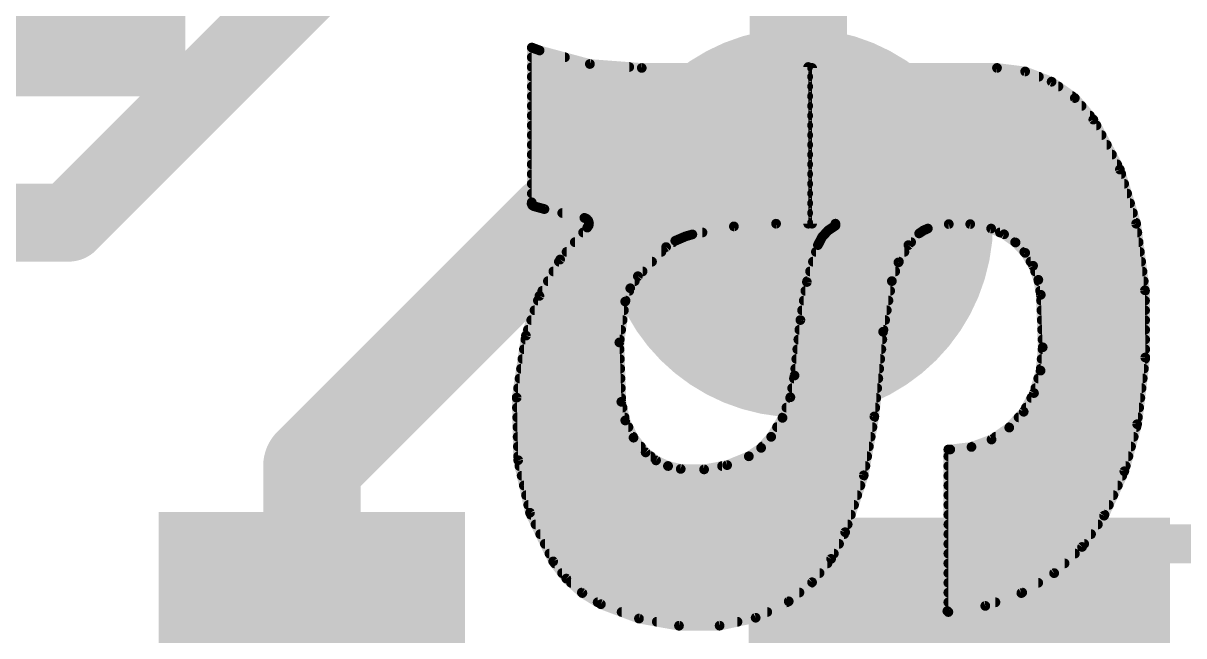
# Model space of a CAD drawing. Extents: x -17 to 90, y -12 to 22.
# Drawn here: x 3.057 to 6.086, y 5.272 to 6.871 of the extents above; entities that cross this region are included whole.
import ezdxf

# ---------------------------------------------------------------- set-up
doc = ezdxf.new("R2010")
doc.units = 0
for name, color, linetype in [('1', 12, 'CONTINUOUS'), ('16', 132, 'CONTINUOUS'), ('17', 110, 'CONTINUOUS'), ('18', 110, 'CONTINUOUS'), ('21', 41, 'CONTINUOUS'), ('22', 40, 'CONTINUOUS'), ('51', 53, 'CONTINUOUS')]:
    doc.layers.add(name, color=color, linetype=linetype)

# ---------------------------------------------------------------- blocks, each defined once
blk = doc.blocks.new('SQUAREP')
blk.add_solid([(-0.5, -0.5), (0.5, -0.5), (-0.5, 0.5), (0.5, 0.5)])
blk = doc.blocks.new('RECT')
blk.add_solid([(-0.5, -0.5), (0.5, -0.5), (-0.5, 0.5), (0.5, 0.5)])
blk = doc.blocks.new('ROUNDV')
at = {"const_width": 0.5}
blk.add_lwpolyline([(0, -0.25, 1), (0, 0.25, 1), (0, -0.25)], format="xyb", dxfattribs=at)

msp = doc.modelspace()

# ---------------------------------------------------------------- linework, layer by layer
at = {"layer": '1', "const_width": 0.254}
for points in [[(4.445, 6.35), (3.81, 5.715)], [(5.08, 6.35), (4.445, 6.35)], [(3.81, 5.715), (3.81, 5.195)]]:
    msp.add_lwpolyline(points, dxfattribs=at)
at = {"layer": '1', "const_width": 0.127}
for points in [[(4.445, 6.4135, 1), (4.445, 6.2865)], [(4.4899, 6.3051, 1), (4.4001, 6.3949)], [(5.08, 6.2865, 1), (5.08, 6.4135)], [(3.8735, 5.715, 1), (3.7465, 5.715)], [(3.7651, 5.7599, 1), (3.8549, 5.6701)]]:
    msp.add_lwpolyline(points, format="xyb", dxfattribs=at)
at = {"layer": '16', "const_width": 0.254}
msp.add_lwpolyline([(5.08, 16.51), (5.08, 6.35)], dxfattribs=at)
at = {"layer": '16', "const_width": 0.127}
msp.add_lwpolyline([(5.0165, 6.35, 1), (5.1435, 6.35)], format="xyb", dxfattribs=at)
at = {"layer": '21', "const_width": 0.2032}
for points in [[(3.175, 6.35), (3.81, 6.985)], [(1.905, 6.35), (3.175, 6.35)]]:
    msp.add_lwpolyline(points, dxfattribs=at)
at = {"layer": '21', "const_width": 0.1016}
for points in [[(3.1391, 6.3859, 1), (3.2109, 6.3141)], [(3.175, 6.2992, 1), (3.175, 6.4008)]]:
    msp.add_lwpolyline(points, format="xyb", dxfattribs=at)
at = {"layer": '22', "const_width": 0.0254}
for points in [[(4.384, 6.4033), (4.384, 6.8072)], [(4.384, 6.8072), (4.4044, 6.7996)], [(4.384, 6.7818), (4.4705, 6.7818)], [(4.4044, 6.7996), (4.5356, 6.7642)], [(4.384, 6.7564), (4.6384, 6.7564)], [(4.5356, 6.7642), (4.6711, 6.7539)], [(4.6711, 6.7539), (5.1054, 6.7564)], [(5.1054, 6.7564), (5.1054, 6.3475)], [(5.1156, 6.3475), (5.1156, 6.7539)], [(5.1156, 6.7539), (5.5982, 6.7539)], [(5.5982, 6.7539), (5.6717, 6.7448)], [(5.6717, 6.7448), (5.7408, 6.7181)], [(4.384, 6.731), (5.1054, 6.731)], [(5.1156, 6.731), (5.7074, 6.731)], [(5.7408, 6.7181), (5.8013, 6.6754)], [(4.384, 6.7056), (5.1054, 6.7056)], [(5.1156, 6.7056), (5.7585, 6.7056)], [(4.384, 6.6802), (5.1054, 6.6802)], [(4.384, 6.6548), (5.1054, 6.6548)], [(5.1156, 6.6802), (5.7945, 6.6802)], [(5.1156, 6.6548), (5.819, 6.6548)], [(5.8013, 6.6754), (5.8496, 6.6192)], [(4.384, 6.6294), (5.1054, 6.6294)], [(5.1156, 6.6294), (5.8408, 6.6294)], [(4.384, 6.604), (5.1054, 6.604)], [(5.1156, 6.604), (5.8577, 6.604)], [(5.8496, 6.6192), (5.9189, 6.4889)], [(4.384, 6.5786), (5.1054, 6.5786)], [(5.1156, 6.5786), (5.8712, 6.5786)], [(4.384, 6.5532), (5.1054, 6.5532)], [(5.1156, 6.5532), (5.8847, 6.5532)], [(4.384, 6.5278), (5.1054, 6.5278)], [(4.384, 6.5024), (5.1054, 6.5024)], [(5.1156, 6.5278), (5.8982, 6.5278)], [(5.1156, 6.5024), (5.9117, 6.5024)], [(4.384, 6.477), (5.1054, 6.477)], [(5.1156, 6.477), (5.9225, 6.477)], [(5.9189, 6.4889), (5.9614, 6.3475)], [(4.384, 6.4516), (5.1054, 6.4516)], [(5.1156, 6.4516), (5.9301, 6.4516)], [(4.384, 6.4262), (5.1054, 6.4262)], [(5.1156, 6.4262), (5.9377, 6.4262)], [(4.3837, 6.3991), (4.384, 6.4033)], [(4.3855, 6.3954), (4.3837, 6.3991)], [(4.3838, 6.4008), (5.1054, 6.4008)], [(4.3891, 6.3932), (4.3855, 6.3954)], [(4.4171, 6.3856), (4.3891, 6.3932)], [(4.5212, 6.3627), (4.4171, 6.3856)], [(5.1156, 6.4008), (5.9454, 6.4008)], [(4.4635, 6.3754), (5.1054, 6.3754)], [(4.5271, 6.3601), (4.5212, 6.3627)], [(4.5314, 6.3553), (4.5271, 6.3601)], [(4.5333, 6.3491), (4.5314, 6.3553)], [(4.5324, 6.3427), (4.5333, 6.3491)], [(4.533, 6.35), (5.1054, 6.35)], [(5.1156, 6.3754), (5.953, 6.3754)], [(5.1156, 6.35), (5.9606, 6.35)], [(4.458, 6.254), (4.5288, 6.3373)], [(4.518, 6.3246), (4.8295, 6.3246)], [(4.5288, 6.3373), (4.5324, 6.3427)], [(4.8031, 6.3195), (4.7854, 6.3144)], [(4.9115, 6.3405), (4.8031, 6.3195)], [(5.0216, 6.3475), (4.9115, 6.3405)], [(5.1054, 6.3475), (5.0216, 6.3475)], [(5.1765, 6.3475), (5.1156, 6.3475)], [(5.1415, 6.3123), (5.1571, 6.3296)], [(5.1526, 6.3246), (5.3986, 6.3246)], [(5.1571, 6.3296), (5.1765, 6.3424)], [(5.1765, 6.3424), (5.1765, 6.3475)], [(5.395, 6.3221), (5.367, 6.2916)], [(5.4058, 6.3295), (5.395, 6.3221)], [(5.4178, 6.3348), (5.4058, 6.3295)], [(5.4724, 6.3465), (5.4178, 6.3348)], [(5.5283, 6.3465), (5.4724, 6.3465)], [(5.5829, 6.3348), (5.5283, 6.3465)], [(5.6167, 6.3198), (5.5829, 6.3348)], [(5.6059, 6.3246), (5.9644, 6.3246)], [(5.6467, 6.2984), (5.6167, 6.3198)], [(5.9614, 6.3475), (5.9844, 6.1736)], [(4.4964, 6.2992), (4.7532, 6.2992)], [(4.7586, 6.3029), (4.7346, 6.2865)], [(4.7854, 6.3144), (4.7586, 6.3029)], [(5.102, 6.1952), (5.1308, 6.2916)], [(5.1308, 6.2916), (5.1415, 6.3123)], [(5.1347, 6.2992), (5.374, 6.2992)], [(5.367, 6.2916), (5.3411, 6.2466)], [(5.6455, 6.2992), (5.9678, 6.2992)], [(5.6718, 6.2713), (5.6467, 6.2984)], [(4.4748, 6.2738), (4.7223, 6.2738)], [(4.7346, 6.2865), (4.6609, 6.2103)], [(5.1255, 6.2738), (5.3567, 6.2738)], [(5.6695, 6.2738), (5.9711, 6.2738)], [(5.6924, 6.2377), (5.6718, 6.2713)], [(4.404, 6.1589), (4.458, 6.254)], [(4.4548, 6.2484), (4.6978, 6.2484)], [(5.1179, 6.2484), (5.3421, 6.2484)], [(5.3411, 6.2466), (5.3238, 6.1976)], [(5.6858, 6.2484), (5.9745, 6.2484)], [(5.7061, 6.2008), (5.6924, 6.2377)], [(4.426, 6.1976), (4.6529, 6.1976)], [(4.4404, 6.223), (4.6732, 6.223)], [(4.6609, 6.2103), (4.6411, 6.179)], [(5.1028, 6.1976), (5.3238, 6.1976)], [(5.1103, 6.223), (5.3327, 6.223)], [(5.3238, 6.1976), (5.301, 6.0655)], [(5.6978, 6.223), (5.9779, 6.223)], [(5.7125, 6.162), (5.7061, 6.2008)], [(5.7066, 6.1976), (5.9812, 6.1976)], [(4.4115, 6.1722), (4.6385, 6.1722)], [(4.6411, 6.179), (4.6279, 6.1443)], [(5.0851, 6.096), (5.102, 6.1952)], [(5.0981, 6.1722), (5.3194, 6.1722)], [(5.7108, 6.1722), (5.9844, 6.1722)], [(5.9844, 6.1736), (5.9852, 5.9983)], [(4.3688, 6.0554), (4.404, 6.1589)], [(4.3999, 6.1468), (4.6288, 6.1468)], [(4.6279, 6.1443), (4.6126, 6.0376)], [(5.0938, 6.1468), (5.315, 6.1468)], [(5.7175, 6.0249), (5.7125, 6.162)], [(5.7131, 6.1468), (5.9845, 6.1468)], [(4.3912, 6.1214), (4.6246, 6.1214)], [(5.0894, 6.1214), (5.3106, 6.1214)], [(5.714, 6.1214), (5.9846, 6.1214)], [(4.3826, 6.096), (4.621, 6.096)], [(5.0698, 5.9512), (5.0851, 6.096)], [(5.0851, 6.096), (5.3063, 6.096)], [(5.7149, 6.096), (5.9848, 6.096)], [(4.3447, 5.8937), (4.3688, 6.0554)], [(4.374, 6.0706), (4.6173, 6.0706)], [(5.0824, 6.0706), (5.3019, 6.0706)], [(5.301, 6.0655), (5.2781, 5.8445)], [(5.7158, 6.0706), (5.9849, 6.0706)], [(4.3635, 6.0198), (4.6132, 6.0198)], [(4.3673, 6.0452), (4.6137, 6.0452)], [(4.6126, 6.0376), (4.6177, 5.8826)], [(5.077, 6.0198), (5.2963, 6.0198)], [(5.0797, 6.0452), (5.2989, 6.0452)], [(5.712, 5.9641), (5.7175, 6.0249)], [(5.7168, 6.0452), (5.985, 6.0452)], [(5.717, 6.0198), (5.9851, 6.0198)], [(4.3597, 5.9944), (4.614, 5.9944)], [(5.0744, 5.9944), (5.2936, 5.9944)], [(5.7147, 5.9944), (5.9848, 5.9944)], [(5.9852, 5.9983), (5.9639, 5.8242)], [(4.3559, 5.969), (4.6149, 5.969)], [(5.0717, 5.969), (5.291, 5.969)], [(5.6947, 5.9055), (5.712, 5.9641)], [(5.7124, 5.969), (5.9816, 5.969)], [(4.3521, 5.9436), (4.6157, 5.9436)], [(5.059, 5.8946), (5.0698, 5.9512)], [(5.0683, 5.9436), (5.2884, 5.9436)], [(5.7059, 5.9436), (5.9785, 5.9436)], [(4.3483, 5.9182), (4.6165, 5.9182)], [(5.0385, 5.8407), (5.059, 5.8946)], [(5.0635, 5.9182), (5.2857, 5.9182)], [(5.6678, 5.8566), (5.6947, 5.9055)], [(5.6984, 5.9182), (5.9754, 5.9182)], [(4.3485, 5.7302), (4.3447, 5.8937)], [(4.3447, 5.8928), (4.6174, 5.8928)], [(4.3453, 5.8674), (4.6209, 5.8674)], [(4.6177, 5.8826), (4.628, 5.8339)], [(5.0486, 5.8674), (5.2805, 5.8674)], [(5.0583, 5.8928), (5.2831, 5.8928)], [(5.6738, 5.8674), (5.9692, 5.8674)], [(5.6877, 5.8928), (5.9723, 5.8928)], [(4.3459, 5.842), (4.6263, 5.842)], [(4.628, 5.8339), (4.6496, 5.789)], [(5.0089, 5.7912), (5.0385, 5.8407)], [(5.039, 5.842), (5.2777, 5.842)], [(5.2781, 5.8445), (5.2503, 5.6908)], [(5.6302, 5.8154), (5.6678, 5.8566)], [(5.6545, 5.842), (5.9661, 5.842)], [(4.3465, 5.8166), (4.6363, 5.8166)], [(5.0241, 5.8166), (5.2731, 5.8166)], [(5.5839, 5.7842), (5.6302, 5.8154)], [(5.6313, 5.8166), (5.9618, 5.8166)], [(5.9639, 5.8242), (5.9305, 5.7013)], [(4.3471, 5.7912), (4.6485, 5.7912)], [(4.6496, 5.789), (4.6812, 5.7506)], [(4.9826, 5.7624), (5.0089, 5.7912)], [(5.0089, 5.7912), (5.2685, 5.7912)], [(5.5316, 5.7648), (5.5839, 5.7842)], [(5.5943, 5.7912), (5.9549, 5.7912)], [(4.3477, 5.7658), (4.6687, 5.7658)], [(4.6812, 5.7506), (4.7084, 5.7297)], [(4.9505, 5.7404), (4.9826, 5.7624)], [(4.9857, 5.7658), (5.2639, 5.7658)], [(5.4712, 5.334), (5.4712, 5.7582)], [(5.4712, 5.7582), (5.4762, 5.7582)], [(5.4762, 5.7582), (5.5316, 5.7648)], [(5.5344, 5.7658), (5.948, 5.7658)], [(4.3483, 5.7404), (4.6945, 5.7404)], [(4.3793, 5.593), (4.3485, 5.7302)], [(4.3519, 5.715), (4.7398, 5.715)], [(4.7084, 5.7297), (4.7393, 5.7151)], [(4.7393, 5.7151), (4.7727, 5.7074)], [(4.8338, 5.7063), (4.8939, 5.7174)], [(4.8808, 5.715), (5.2547, 5.715)], [(4.8939, 5.7174), (4.9505, 5.7404)], [(4.9505, 5.7404), (5.2593, 5.7404)], [(5.4712, 5.7404), (5.9411, 5.7404)], [(5.4712, 5.715), (5.9342, 5.715)], [(4.3576, 5.6896), (5.2499, 5.6896)], [(4.7727, 5.7074), (4.8338, 5.7063)], [(5.2503, 5.6908), (5.2019, 5.5423)], [(5.4712, 5.6896), (5.9251, 5.6896)], [(5.9305, 5.7013), (5.8776, 5.5855)], [(4.3633, 5.6642), (5.2416, 5.6642)], [(5.4712, 5.6642), (5.9135, 5.6642)], [(4.369, 5.6388), (5.2334, 5.6388)], [(5.4712, 5.6388), (5.9019, 5.6388)], [(4.3748, 5.6134), (5.2251, 5.6134)], [(4.4399, 5.4661), (4.3793, 5.593)], [(5.4712, 5.6134), (5.8903, 5.6134)], [(4.3817, 5.588), (5.2168, 5.588)], [(4.3938, 5.5626), (5.2085, 5.5626)], [(5.4712, 5.588), (5.8787, 5.588)], [(5.4712, 5.5626), (5.8615, 5.5626)], [(5.8776, 5.5855), (5.8201, 5.5037)], [(4.406, 5.5372), (5.1992, 5.5372)], [(5.2019, 5.5423), (5.1653, 5.4726)], [(5.4712, 5.5372), (5.8437, 5.5372)], [(4.4181, 5.5118), (5.1859, 5.5118)], [(5.4712, 5.5118), (5.8258, 5.5118)], [(5.8201, 5.5037), (5.7472, 5.4354)], [(4.4302, 5.4864), (5.1725, 5.4864)], [(5.1653, 5.4726), (5.1155, 5.4117)], [(5.4712, 5.4864), (5.8016, 5.4864)], [(4.4741, 5.4212), (4.4399, 5.4661)], [(4.4438, 5.461), (5.1558, 5.461)], [(5.4712, 5.461), (5.7745, 5.461)], [(4.4631, 5.4356), (5.1351, 5.4356)], [(4.5161, 5.3835), (4.4741, 5.4212)], [(4.4864, 5.4102), (5.1137, 5.4102)], [(5.1155, 5.4117), (5.0546, 5.3619)], [(5.4712, 5.4356), (5.7474, 5.4356)], [(5.4712, 5.4102), (5.7058, 5.4102)], [(5.7472, 5.4354), (5.6618, 5.3834)], [(4.5147, 5.3848), (5.0826, 5.3848)], [(4.5644, 5.3543), (4.5161, 5.3835)], [(5.4712, 5.3848), (5.664, 5.3848)], [(5.6618, 5.3834), (5.5676, 5.35)], [(4.556, 5.3594), (5.0496, 5.3594)], [(4.6637, 5.317), (4.5644, 5.3543)], [(5.0546, 5.3619), (4.9684, 5.319)], [(5.5676, 5.35), (5.4686, 5.3365)], [(5.4712, 5.3594), (5.5941, 5.3594)], [(4.6185, 5.334), (4.9985, 5.334)], [(4.9684, 5.319), (4.8743, 5.2984)], [(5.4686, 5.3365), (5.4712, 5.334)], [(4.7682, 5.2982), (4.6637, 5.317)], [(4.7103, 5.3086), (4.9209, 5.3086)], [(4.8743, 5.2984), (4.7682, 5.2982)]]:
    msp.add_lwpolyline(points, dxfattribs=at)
at = {"layer": '22', "const_width": 0.0127}
for points in [[(4.3862, 6.8132, 1), (4.3818, 6.8012)], [(4.3904, 6.8072, 1), (4.3777, 6.8072)], [(4.384, 6.7882, 1), (4.384, 6.7755)], [(4.4061, 6.8057, 1), (4.4027, 6.7935)], [(4.4022, 6.7936, 1), (4.4066, 6.8056)], [(4.4705, 6.7755, 1), (4.4705, 6.7882)], [(4.384, 6.7628, 1), (4.384, 6.75)], [(4.5361, 6.7706, 1), (4.5351, 6.7579)], [(4.534, 6.7581, 1), (4.5373, 6.7704)], [(4.6384, 6.75, 1), (4.6384, 6.7628)], [(4.6711, 6.7602, 1), (4.6711, 6.7476)], [(4.6706, 6.7476, 1), (4.6716, 6.7602)], [(5.1118, 6.7564, 1), (5.0991, 6.7564)], [(5.1054, 6.7501, 1), (5.1054, 6.7627)], [(5.1156, 6.7603, 1), (5.1156, 6.7476)], [(5.122, 6.7539, 1), (5.1093, 6.7539)], [(5.599, 6.7602, 1), (5.5974, 6.7476)], [(5.5982, 6.7476, 1), (5.5982, 6.7603)], [(5.674, 6.7507, 1), (5.6694, 6.7389)], [(5.6709, 6.7385, 1), (5.6725, 6.7511)], [(4.384, 6.7374, 1), (4.384, 6.7247)], [(5.1054, 6.7247, 1), (5.1054, 6.7374)], [(5.1156, 6.7374, 1), (5.1156, 6.7247)], [(5.7074, 6.7247, 1), (5.7074, 6.7374)], [(5.7445, 6.7233, 1), (5.7371, 6.7129)], [(5.7385, 6.7122, 1), (5.7431, 6.724)], [(4.384, 6.712, 1), (4.384, 6.6993)], [(5.1054, 6.6993, 1), (5.1054, 6.712)], [(5.1156, 6.712, 1), (5.1156, 6.6993)], [(5.7585, 6.6993, 1), (5.7585, 6.712)], [(4.384, 6.6866, 1), (4.384, 6.6738)], [(4.384, 6.6612, 1), (4.384, 6.6485)], [(5.1054, 6.6738, 1), (5.1054, 6.6866)], [(5.1054, 6.6485, 1), (5.1054, 6.6612)], [(5.1156, 6.6866, 1), (5.1156, 6.6738)], [(5.1156, 6.6612, 1), (5.1156, 6.6485)], [(5.7945, 6.6738, 1), (5.7945, 6.6866)], [(5.8061, 6.6795, 1), (5.7965, 6.6712)], [(5.7976, 6.6702, 1), (5.805, 6.6806)], [(5.819, 6.6485, 1), (5.819, 6.6612)], [(4.384, 6.6358, 1), (4.384, 6.6231)], [(5.1054, 6.6231, 1), (5.1054, 6.6358)], [(5.1156, 6.6358, 1), (5.1156, 6.6231)], [(5.8408, 6.6231, 1), (5.8408, 6.6358)], [(4.384, 6.6104, 1), (4.384, 6.5976)], [(5.1054, 6.5976, 1), (5.1054, 6.6104)], [(5.1156, 6.6104, 1), (5.1156, 6.5976)], [(5.8552, 6.6222, 1), (5.844, 6.6162)], [(5.8448, 6.6151, 1), (5.8544, 6.6233)], [(5.8577, 6.5976, 1), (5.8577, 6.6104)], [(4.384, 6.585, 1), (4.384, 6.5723)], [(5.1054, 6.5723, 1), (5.1054, 6.585)], [(5.1156, 6.585, 1), (5.1156, 6.5723)], [(5.8712, 6.5723, 1), (5.8712, 6.585)], [(4.384, 6.5596, 1), (4.384, 6.5469)], [(5.1054, 6.5469, 1), (5.1054, 6.5596)], [(5.1156, 6.5596, 1), (5.1156, 6.5469)], [(5.8847, 6.5469, 1), (5.8847, 6.5596)], [(4.384, 6.5342, 1), (4.384, 6.5214)], [(4.384, 6.5088, 1), (4.384, 6.4961)], [(5.1054, 6.5214, 1), (5.1054, 6.5342)], [(5.1054, 6.4961, 1), (5.1054, 6.5088)], [(5.1156, 6.5342, 1), (5.1156, 6.5214)], [(5.1156, 6.5088, 1), (5.1156, 6.4961)], [(5.8982, 6.5214, 1), (5.8982, 6.5342)], [(5.9117, 6.4961, 1), (5.9117, 6.5088)], [(4.384, 6.4834, 1), (4.384, 6.4707)], [(5.1054, 6.4707, 1), (5.1054, 6.4834)], [(5.1156, 6.4834, 1), (5.1156, 6.4707)], [(5.925, 6.4907, 1), (5.9128, 6.487)], [(5.9133, 6.4859, 1), (5.9245, 6.4919)], [(5.9225, 6.4707, 1), (5.9225, 6.4834)], [(4.384, 6.458, 1), (4.384, 6.4452)], [(5.1054, 6.4452, 1), (5.1054, 6.458)], [(5.1156, 6.458, 1), (5.1156, 6.4452)], [(5.9301, 6.4452, 1), (5.9301, 6.458)], [(4.384, 6.4326, 1), (4.384, 6.4199)], [(5.1054, 6.4199, 1), (5.1054, 6.4326)], [(5.1156, 6.4326, 1), (5.1156, 6.4199)], [(5.9377, 6.4199, 1), (5.9377, 6.4326)], [(4.3773, 6.3997, 1), (4.39, 6.3986)], [(4.3838, 6.4072, 1), (4.3838, 6.3944)], [(4.3893, 6.402, 1), (4.378, 6.3963)], [(4.3903, 6.4028, 1), (4.3777, 6.4038)], [(4.3777, 6.4033, 1), (4.3904, 6.4033)], [(4.3889, 6.4008, 1), (4.3822, 6.39)], [(4.3799, 6.3925, 1), (4.3912, 6.3983)], [(4.3908, 6.3993, 1), (4.3874, 6.3871)], [(4.3858, 6.3878, 1), (4.3924, 6.3986)], [(4.4185, 6.3918, 1), (4.4157, 6.3794)], [(4.4154, 6.3795, 1), (4.4188, 6.3917)], [(5.1054, 6.3944, 1), (5.1054, 6.4072)], [(5.1156, 6.4072, 1), (5.1156, 6.3944)], [(5.9454, 6.3944, 1), (5.9454, 6.4072)], [(4.4635, 6.3818, 1), (4.4635, 6.369)], [(4.5237, 6.3685, 1), (4.5187, 6.3569)], [(4.5198, 6.3565, 1), (4.5226, 6.3689)], [(4.5319, 6.3644, 1), (4.5224, 6.3559)], [(4.5246, 6.3543, 1), (4.5297, 6.366)], [(4.5375, 6.3571, 1), (4.5254, 6.3535)], [(4.5267, 6.3511, 1), (4.5362, 6.3595)], [(4.533, 6.3564, 1), (4.533, 6.3437)], [(4.5396, 6.3482, 1), (4.527, 6.35)], [(5.1054, 6.369, 1), (5.1054, 6.3818)], [(5.1054, 6.3437, 1), (5.1054, 6.3564)], [(5.1156, 6.3818, 1), (5.1156, 6.369)], [(5.1156, 6.3564, 1), (5.1156, 6.3437)], [(5.953, 6.369, 1), (5.953, 6.3818)], [(5.9606, 6.3437, 1), (5.9606, 6.3564)], [(4.518, 6.331, 1), (4.518, 6.3182)], [(4.5235, 6.3408, 1), (4.5341, 6.3338)], [(4.5336, 6.3332, 1), (4.524, 6.3414)], [(4.5261, 6.3436, 1), (4.5386, 6.3418)], [(4.5377, 6.3392, 1), (4.5271, 6.3462)], [(4.5272, 6.3473, 1), (4.5394, 6.3509)], [(4.8019, 6.3257, 1), (4.8043, 6.3133)], [(4.8049, 6.3134, 1), (4.8013, 6.3256)], [(4.8295, 6.3182, 1), (4.8295, 6.331)], [(4.9111, 6.3468, 1), (4.9119, 6.3341)], [(4.9127, 6.3342, 1), (4.9102, 6.3467)], [(5.0216, 6.3539, 1), (5.0216, 6.3411)], [(5.022, 6.3412, 1), (5.0212, 6.3538)], [(5.0991, 6.3475, 1), (5.1118, 6.3475)], [(5.1054, 6.3411, 1), (5.1054, 6.3539)], [(5.1156, 6.3539, 1), (5.1156, 6.3411)], [(5.1093, 6.3475, 1), (5.122, 6.3475)], [(5.1526, 6.331, 1), (5.1526, 6.3182)], [(5.1536, 6.3349, 1), (5.1606, 6.3243)], [(5.1618, 6.3253, 1), (5.1523, 6.3338)], [(5.1829, 6.3475, 1), (5.1701, 6.3475)], [(5.1701, 6.3424, 1), (5.1829, 6.3424)], [(5.18, 6.3371, 1), (5.173, 6.3477)], [(5.1765, 6.3411, 1), (5.1765, 6.3539)], [(5.3914, 6.3273, 1), (5.3986, 6.3169)], [(5.3997, 6.3178, 1), (5.3903, 6.3264)], [(5.3986, 6.3182, 1), (5.3986, 6.331)], [(5.4032, 6.3354, 1), (5.4083, 6.3237)], [(5.4094, 6.3243, 1), (5.4022, 6.3348)], [(5.4165, 6.341, 1), (5.4191, 6.3286)], [(5.4203, 6.329, 1), (5.4153, 6.3406)], [(5.4724, 6.3528, 1), (5.4724, 6.3401)], [(5.4737, 6.3403, 1), (5.4711, 6.3527)], [(5.5296, 6.3527, 1), (5.527, 6.3403)], [(5.5283, 6.3401, 1), (5.5283, 6.3528)], [(5.5855, 6.3406, 1), (5.5803, 6.329)], [(5.5816, 6.3286, 1), (5.5842, 6.341)], [(5.6059, 6.331, 1), (5.6059, 6.3182)], [(5.6203, 6.325, 1), (5.613, 6.3147)], [(5.6141, 6.314, 1), (5.6192, 6.3256)], [(5.9677, 6.3483, 1), (5.9551, 6.3467)], [(5.9553, 6.3457, 1), (5.9675, 6.3493)], [(5.9644, 6.3182, 1), (5.9644, 6.331)], [(4.4964, 6.3056, 1), (4.4964, 6.2928)], [(4.7561, 6.3088, 1), (4.7611, 6.2971)], [(4.7532, 6.2928, 1), (4.7532, 6.3056)], [(4.7622, 6.2977, 1), (4.755, 6.3082)], [(4.7836, 6.3205, 1), (4.7872, 6.3083)], [(4.7879, 6.3086, 1), (4.7829, 6.3202)], [(5.1252, 6.2945, 1), (5.1364, 6.2887)], [(5.1369, 6.2898, 1), (5.1247, 6.2934)], [(5.1347, 6.3056, 1), (5.1347, 6.2928)], [(5.1368, 6.3165, 1), (5.1462, 6.308)], [(5.1471, 6.3094, 1), (5.1359, 6.3152)], [(5.3623, 6.2959, 1), (5.3717, 6.2873)], [(5.3725, 6.2884, 1), (5.3615, 6.2948)], [(5.374, 6.2928, 1), (5.374, 6.3056)], [(5.6455, 6.3056, 1), (5.6455, 6.2928)], [(5.6514, 6.3027, 1), (5.642, 6.2941)], [(5.643, 6.2932, 1), (5.6504, 6.3035)], [(5.9678, 6.2928, 1), (5.9678, 6.3056)], [(4.4748, 6.2802, 1), (4.4748, 6.2675)], [(4.7223, 6.2675, 1), (4.7223, 6.2802)], [(4.731, 6.2917, 1), (4.7382, 6.2813)], [(4.7392, 6.2821, 1), (4.73, 6.2909)], [(5.1255, 6.2802, 1), (5.1255, 6.2675)], [(5.3567, 6.2675, 1), (5.3567, 6.2802)], [(5.6695, 6.2802, 1), (5.6695, 6.2675)], [(5.6772, 6.2746, 1), (5.6664, 6.268)], [(5.6671, 6.267, 1), (5.6765, 6.2756)], [(5.9711, 6.2675, 1), (5.9711, 6.2802)], [(4.4548, 6.2548, 1), (4.4548, 6.242)], [(4.4531, 6.2581, 1), (4.4628, 6.2499)], [(4.4635, 6.2509, 1), (4.4524, 6.2571)], [(4.6978, 6.242, 1), (4.6978, 6.2548)], [(5.1179, 6.2548, 1), (5.1179, 6.242)], [(5.3355, 6.2498, 1), (5.3466, 6.2434)], [(5.347, 6.2445, 1), (5.3351, 6.2487)], [(5.3421, 6.242, 1), (5.3421, 6.2548)], [(5.6858, 6.2548, 1), (5.6858, 6.242)], [(5.6983, 6.2399, 1), (5.6864, 6.2355)], [(5.6869, 6.2344, 1), (5.6978, 6.241)], [(5.9745, 6.242, 1), (5.9745, 6.2548)], [(4.426, 6.204, 1), (4.426, 6.1913)], [(4.4404, 6.2294, 1), (4.4404, 6.2166)], [(4.6529, 6.1913, 1), (4.6529, 6.204)], [(4.6563, 6.2147, 1), (4.6655, 6.2059)], [(4.6663, 6.2069, 1), (4.6555, 6.2137)], [(4.6732, 6.2166, 1), (4.6732, 6.2294)], [(5.1028, 6.204, 1), (5.1028, 6.1913)], [(5.1103, 6.2294, 1), (5.1103, 6.2166)], [(5.3301, 6.1965, 1), (5.3175, 6.1987)], [(5.3238, 6.1913, 1), (5.3238, 6.204)], [(5.3327, 6.2166, 1), (5.3327, 6.2294)], [(5.6978, 6.2294, 1), (5.6978, 6.2166)], [(5.7124, 6.2019, 1), (5.6998, 6.1998)], [(5.7001, 6.1986, 1), (5.712, 6.2031)], [(5.7066, 6.204, 1), (5.7066, 6.1913)], [(5.9779, 6.2166, 1), (5.9779, 6.2294)], [(5.9812, 6.1913, 1), (5.9812, 6.204)], [(4.4115, 6.1786, 1), (4.4115, 6.1658)], [(4.6357, 6.1824, 1), (4.6464, 6.1756)], [(4.647, 6.1767, 1), (4.6351, 6.1812)], [(4.6385, 6.1658, 1), (4.6385, 6.1786)], [(5.0981, 6.1786, 1), (5.0981, 6.1658)], [(5.1083, 6.1941, 1), (5.0958, 6.1962)], [(5.096, 6.197, 1), (5.1081, 6.1934)], [(5.3178, 6.1997, 1), (5.3298, 6.1955)], [(5.3194, 6.1658, 1), (5.3194, 6.1786)], [(5.7108, 6.1786, 1), (5.7108, 6.1658)], [(5.9907, 6.1737, 1), (5.978, 6.1736)], [(5.9781, 6.1728, 1), (5.9907, 6.1745)], [(5.9844, 6.1658, 1), (5.9844, 6.1786)], [(4.3999, 6.1532, 1), (4.3999, 6.1405)], [(4.3985, 6.1621, 1), (4.4095, 6.1558)], [(4.41, 6.1569, 1), (4.398, 6.161)], [(4.622, 6.1466, 1), (4.6338, 6.142)], [(4.6342, 6.1434, 1), (4.6216, 6.1452)], [(4.6288, 6.1405, 1), (4.6288, 6.1532)], [(5.0938, 6.1532, 1), (5.0938, 6.1405)], [(5.315, 6.1405, 1), (5.315, 6.1532)], [(5.7188, 6.1622, 1), (5.7062, 6.1618)], [(5.7062, 6.161, 1), (5.7188, 6.163)], [(5.7131, 6.1532, 1), (5.7131, 6.1405)], [(5.9845, 6.1405, 1), (5.9845, 6.1532)], [(4.3912, 6.1278, 1), (4.3912, 6.1151)], [(4.6246, 6.1151, 1), (4.6246, 6.1278)], [(5.0894, 6.1278, 1), (5.0894, 6.1151)], [(5.3106, 6.1151, 1), (5.3106, 6.1278)], [(5.714, 6.1278, 1), (5.714, 6.1151)], [(5.9846, 6.1151, 1), (5.9846, 6.1278)], [(4.3826, 6.1024, 1), (4.3826, 6.0896)], [(4.621, 6.0896, 1), (4.621, 6.1024)], [(5.0851, 6.1024, 1), (5.0851, 6.0896)], [(5.0914, 6.0953, 1), (5.0788, 6.0967)], [(5.0788, 6.0971, 1), (5.0914, 6.0949)], [(5.3063, 6.0896, 1), (5.3063, 6.1024)], [(5.7149, 6.1024, 1), (5.7149, 6.0896)], [(5.9848, 6.0896, 1), (5.9848, 6.1024)], [(4.3751, 6.0545, 1), (4.3625, 6.0563)], [(4.3628, 6.0574, 1), (4.3748, 6.0534)], [(4.374, 6.077, 1), (4.374, 6.0643)], [(4.6173, 6.0643, 1), (4.6173, 6.077)], [(5.0824, 6.077, 1), (5.0824, 6.0643)], [(5.3073, 6.0648, 1), (5.2947, 6.0662)], [(5.2947, 6.0666, 1), (5.3073, 6.0644)], [(5.3019, 6.0643, 1), (5.3019, 6.077)], [(5.7158, 6.077, 1), (5.7158, 6.0643)], [(5.9849, 6.0643, 1), (5.9849, 6.077)], [(4.3635, 6.0262, 1), (4.3635, 6.0134)], [(4.3673, 6.0516, 1), (4.3673, 6.0389)], [(4.6189, 6.0378, 1), (4.6063, 6.0374)], [(4.6063, 6.0385, 1), (4.6189, 6.0367)], [(4.6132, 6.0134, 1), (4.6132, 6.0262)], [(4.6137, 6.0389, 1), (4.6137, 6.0516)], [(5.077, 6.0262, 1), (5.077, 6.0134)], [(5.0797, 6.0516, 1), (5.0797, 6.0389)], [(5.2963, 6.0134, 1), (5.2963, 6.0262)], [(5.2989, 6.0389, 1), (5.2989, 6.0516)], [(5.7168, 6.0516, 1), (5.7168, 6.0389)], [(5.717, 6.0262, 1), (5.717, 6.0134)], [(5.7238, 6.0243, 1), (5.7112, 6.0255)], [(5.7112, 6.0247, 1), (5.7238, 6.0251)], [(5.985, 6.0389, 1), (5.985, 6.0516)], [(5.9851, 6.0134, 1), (5.9851, 6.0262)], [(4.3597, 6.0008, 1), (4.3597, 5.9881)], [(4.614, 5.9881, 1), (4.614, 6.0008)], [(5.0744, 6.0008, 1), (5.0744, 5.9881)], [(5.2936, 5.9881, 1), (5.2936, 6.0008)], [(5.7147, 6.0008, 1), (5.7147, 5.9881)], [(5.9915, 5.9975, 1), (5.9789, 5.999)], [(5.9789, 5.9982, 1), (5.9916, 5.9983)], [(5.9848, 5.9881, 1), (5.9848, 6.0008)], [(4.3559, 5.9754, 1), (4.3559, 5.9627)], [(4.6149, 5.9627, 1), (4.6149, 5.9754)], [(5.0717, 5.9754, 1), (5.0717, 5.9627)], [(5.291, 5.9627, 1), (5.291, 5.9754)], [(5.7056, 5.9647, 1), (5.7183, 5.9635)], [(5.718, 5.9623, 1), (5.7059, 5.9659)], [(5.7124, 5.9754, 1), (5.7124, 5.9627)], [(5.9816, 5.9627, 1), (5.9816, 5.9754)], [(4.3521, 5.95, 1), (4.3521, 5.9372)], [(4.6157, 5.9372, 1), (4.6157, 5.95)], [(5.0683, 5.95, 1), (5.0683, 5.9372)], [(5.0635, 5.9519, 1), (5.0761, 5.9505)], [(5.076, 5.95, 1), (5.0636, 5.9524)], [(5.2884, 5.9372, 1), (5.2884, 5.95)], [(5.7059, 5.95, 1), (5.7059, 5.9372)], [(5.9785, 5.9372, 1), (5.9785, 5.95)], [(4.3483, 5.9246, 1), (4.3483, 5.9119)], [(4.6165, 5.9119, 1), (4.6165, 5.9246)], [(5.0649, 5.8923, 1), (5.053, 5.8968)], [(5.0635, 5.9246, 1), (5.0635, 5.9119)], [(5.2857, 5.9119, 1), (5.2857, 5.9246)], [(5.6886, 5.9073, 1), (5.7008, 5.9037)], [(5.7003, 5.9024, 1), (5.6891, 5.9086)], [(5.6984, 5.9246, 1), (5.6984, 5.9119)], [(5.9754, 5.9119, 1), (5.9754, 5.9246)], [(4.351, 5.8938, 1), (4.3383, 5.8935)], [(4.3447, 5.8992, 1), (4.3447, 5.8864)], [(4.3384, 5.8946, 1), (4.351, 5.8927)], [(4.3453, 5.8738, 1), (4.3453, 5.861)], [(4.6239, 5.8839, 1), (4.6115, 5.8813)], [(4.6114, 5.8824, 1), (4.624, 5.8828)], [(4.6174, 5.8864, 1), (4.6174, 5.8992)], [(4.6209, 5.861, 1), (4.6209, 5.8738)], [(5.0486, 5.8738, 1), (5.0486, 5.861)], [(5.0583, 5.8992, 1), (5.0583, 5.8864)], [(5.0527, 5.8958, 1), (5.0652, 5.8934)], [(5.2805, 5.861, 1), (5.2805, 5.8738)], [(5.2831, 5.8864, 1), (5.2831, 5.8992)], [(5.6738, 5.8738, 1), (5.6738, 5.861)], [(5.6877, 5.8992, 1), (5.6877, 5.8864)], [(5.9692, 5.861, 1), (5.9692, 5.8738)], [(5.9723, 5.8864, 1), (5.9723, 5.8992)], [(4.3459, 5.8484, 1), (4.3459, 5.8357)], [(4.6337, 5.8367, 1), (4.6223, 5.8311)], [(4.6263, 5.8357, 1), (4.6263, 5.8484)], [(5.0325, 5.843, 1), (5.0444, 5.8384)], [(5.039, 5.8484, 1), (5.039, 5.8357)], [(5.0439, 5.8374, 1), (5.033, 5.844)], [(5.2718, 5.8452, 1), (5.2844, 5.8438)], [(5.2843, 5.8434, 1), (5.2719, 5.8456)], [(5.2777, 5.8357, 1), (5.2777, 5.8484)], [(5.6545, 5.8484, 1), (5.6545, 5.8357)], [(5.6623, 5.8597, 1), (5.6734, 5.8535)], [(5.6725, 5.8523, 1), (5.6631, 5.8609)], [(5.9661, 5.8357, 1), (5.9661, 5.8484)], [(4.3465, 5.823, 1), (4.3465, 5.8102)], [(4.6218, 5.8326, 1), (4.6342, 5.8352)], [(4.6363, 5.8102, 1), (4.6363, 5.823)], [(5.0241, 5.823, 1), (5.0241, 5.8102)], [(5.2731, 5.8102, 1), (5.2731, 5.823)], [(5.6255, 5.8197, 1), (5.6349, 5.8111)], [(5.6313, 5.823, 1), (5.6313, 5.8102)], [(5.6337, 5.8101, 1), (5.6266, 5.8207)], [(5.9576, 5.825, 1), (5.9702, 5.8234)], [(5.97, 5.8225, 1), (5.9578, 5.8259)], [(5.9618, 5.8102, 1), (5.9618, 5.823)], [(4.3471, 5.7976, 1), (4.3471, 5.7848)], [(4.6545, 5.7931, 1), (4.6447, 5.785)], [(4.6439, 5.7863, 1), (4.6553, 5.7918)], [(4.6485, 5.7848, 1), (4.6485, 5.7976)], [(5.0089, 5.7976, 1), (5.0089, 5.7848)], [(5.0034, 5.7945, 1), (5.0144, 5.7879)], [(5.0136, 5.7869, 1), (5.0042, 5.7955)], [(5.2685, 5.7848, 1), (5.2685, 5.7976)], [(5.5804, 5.7895, 1), (5.5875, 5.7789)], [(5.5861, 5.7783, 1), (5.5817, 5.7902)], [(5.5943, 5.7976, 1), (5.5943, 5.7848)], [(5.9549, 5.7848, 1), (5.9549, 5.7976)], [(4.3477, 5.7722, 1), (4.3477, 5.7595)], [(4.6687, 5.7595, 1), (4.6687, 5.7722)], [(4.6851, 5.7556, 1), (4.6773, 5.7456)], [(4.6763, 5.7466, 1), (4.6861, 5.7546)], [(4.9779, 5.7667, 1), (4.9873, 5.7582)], [(4.9862, 5.7572, 1), (4.979, 5.7677)], [(4.9857, 5.7722, 1), (4.9857, 5.7595)], [(5.2639, 5.7595, 1), (5.2639, 5.7722)], [(5.4712, 5.7646, 1), (5.4712, 5.7519)], [(5.4776, 5.7582, 1), (5.4649, 5.7582)], [(5.4755, 5.7645, 1), (5.4769, 5.7519)], [(5.4762, 5.7519, 1), (5.4762, 5.7646)], [(5.5294, 5.7707, 1), (5.5338, 5.7588)], [(5.5344, 5.7722, 1), (5.5344, 5.7595)], [(5.5324, 5.7585, 1), (5.5309, 5.7711)], [(5.948, 5.7595, 1), (5.948, 5.7722)], [(4.3483, 5.7468, 1), (4.3483, 5.734)], [(4.3547, 5.7316, 1), (4.3423, 5.7288)], [(4.3422, 5.7301, 1), (4.3548, 5.7303)], [(4.3519, 5.7214, 1), (4.3519, 5.7086)], [(4.6945, 5.734, 1), (4.6945, 5.7468)], [(4.7111, 5.7355, 1), (4.7056, 5.724)], [(4.7045, 5.7247, 1), (4.7122, 5.7348)], [(4.7408, 5.7213, 1), (4.7379, 5.7089)], [(4.7366, 5.7094, 1), (4.742, 5.7208)], [(4.7398, 5.7086, 1), (4.7398, 5.7214)], [(4.8808, 5.7214, 1), (4.8808, 5.7086)], [(4.8915, 5.7233, 1), (4.8963, 5.7115)], [(4.895, 5.7112, 1), (4.8927, 5.7237)], [(4.9505, 5.7468, 1), (4.9505, 5.734)], [(4.9469, 5.7456, 1), (4.9541, 5.7352)], [(4.9529, 5.7345, 1), (4.9481, 5.7463)], [(5.2547, 5.7086, 1), (5.2547, 5.7214)], [(5.2593, 5.734, 1), (5.2593, 5.7468)], [(5.4712, 5.7468, 1), (5.4712, 5.734)], [(5.4712, 5.7214, 1), (5.4712, 5.7086)], [(5.9342, 5.7086, 1), (5.9342, 5.7214)], [(5.9411, 5.734, 1), (5.9411, 5.7468)], [(4.3576, 5.696, 1), (4.3576, 5.6833)], [(4.7728, 5.7137, 1), (4.7726, 5.7011)], [(4.7713, 5.7012, 1), (4.7741, 5.7136)], [(4.8326, 5.7125, 1), (4.835, 5.7)], [(4.8337, 5.6999, 1), (4.8339, 5.7126)], [(5.2441, 5.6919, 1), (5.2566, 5.6897)], [(5.2563, 5.6888, 1), (5.2443, 5.6928)], [(5.2499, 5.6833, 1), (5.2499, 5.696)], [(5.4712, 5.696, 1), (5.4712, 5.6833)], [(5.9244, 5.703, 1), (5.9366, 5.6997)], [(5.9363, 5.6987, 1), (5.9247, 5.704)], [(5.9251, 5.6833, 1), (5.9251, 5.696)], [(4.3633, 5.6706, 1), (4.3633, 5.6578)], [(5.2416, 5.6578, 1), (5.2416, 5.6706)], [(5.4712, 5.6706, 1), (5.4712, 5.6578)], [(5.9135, 5.6578, 1), (5.9135, 5.6706)], [(4.369, 5.6452, 1), (4.369, 5.6325)], [(5.2334, 5.6325, 1), (5.2334, 5.6452)], [(5.4712, 5.6452, 1), (5.4712, 5.6325)], [(5.9019, 5.6325, 1), (5.9019, 5.6452)], [(4.3748, 5.6198, 1), (4.3748, 5.6071)], [(4.3851, 5.5957, 1), (4.3736, 5.5903)], [(5.2251, 5.6071, 1), (5.2251, 5.6198)], [(5.4712, 5.6198, 1), (5.4712, 5.6071)], [(5.8903, 5.6071, 1), (5.8903, 5.6198)], [(4.3731, 5.5916, 1), (4.3855, 5.5944)], [(4.3817, 5.5944, 1), (4.3817, 5.5816)], [(4.3938, 5.569, 1), (4.3938, 5.5563)], [(5.2085, 5.5563, 1), (5.2085, 5.569)], [(5.2168, 5.5816, 1), (5.2168, 5.5944)], [(5.4712, 5.5944, 1), (5.4712, 5.5816)], [(5.4712, 5.569, 1), (5.4712, 5.5563)], [(5.8615, 5.5563, 1), (5.8615, 5.569)], [(5.8718, 5.5881, 1), (5.8834, 5.5829)], [(5.8828, 5.5818, 1), (5.8724, 5.5892)], [(5.8787, 5.5816, 1), (5.8787, 5.5944)], [(4.406, 5.5436, 1), (4.406, 5.5309)], [(5.1959, 5.5443, 1), (5.2079, 5.5403)], [(5.2075, 5.5393, 1), (5.1963, 5.5453)], [(5.1992, 5.5309, 1), (5.1992, 5.5436)], [(5.4712, 5.5436, 1), (5.4712, 5.5309)], [(5.8437, 5.5309, 1), (5.8437, 5.5436)], [(4.4181, 5.5182, 1), (4.4181, 5.5054)], [(5.1859, 5.5054, 1), (5.1859, 5.5182)], [(5.4712, 5.5182, 1), (5.4712, 5.5054)], [(5.8149, 5.5074, 1), (5.8253, 5.5001)], [(5.8245, 5.4991, 1), (5.8158, 5.5084)], [(5.8258, 5.5054, 1), (5.8258, 5.5182)], [(4.4302, 5.4928, 1), (4.4302, 5.4801)], [(5.1702, 5.4686, 1), (5.1604, 5.4767)], [(5.1725, 5.4801, 1), (5.1725, 5.4928)], [(5.4712, 5.4928, 1), (5.4712, 5.4801)], [(5.8016, 5.4801, 1), (5.8016, 5.4928)], [(4.445, 5.4699, 1), (4.4348, 5.4623)], [(4.4342, 5.4634, 1), (4.4456, 5.4688)], [(4.4438, 5.4674, 1), (4.4438, 5.4546)], [(5.1558, 5.4546, 1), (5.1558, 5.4674)], [(5.1597, 5.4756, 1), (5.1709, 5.4697)], [(5.4712, 5.4674, 1), (5.4712, 5.4546)], [(5.7745, 5.4546, 1), (5.7745, 5.4674)], [(4.4631, 5.442, 1), (4.4631, 5.4292)], [(4.4784, 5.4259, 1), (4.4699, 5.4165)], [(4.4691, 5.4174, 1), (4.4792, 5.4251)], [(4.4864, 5.4166, 1), (4.4864, 5.4039)], [(5.1106, 5.4157, 1), (5.1205, 5.4077)], [(5.1196, 5.4068, 1), (5.1115, 5.4166)], [(5.1137, 5.4039, 1), (5.1137, 5.4166)], [(5.1351, 5.4292, 1), (5.1351, 5.442)], [(5.4712, 5.442, 1), (5.4712, 5.4292)], [(5.4712, 5.4166, 1), (5.4712, 5.4039)], [(5.7058, 5.4039, 1), (5.7058, 5.4166)], [(5.7428, 5.44, 1), (5.7515, 5.4308)], [(5.7505, 5.43, 1), (5.7439, 5.4408)], [(5.7474, 5.4292, 1), (5.7474, 5.442)], [(4.5147, 5.3912, 1), (4.5147, 5.3784)], [(4.5194, 5.3889, 1), (4.5128, 5.3781)], [(4.5119, 5.3788, 1), (4.5203, 5.3882)], [(5.0826, 5.3784, 1), (5.0826, 5.3912)], [(5.4712, 5.3912, 1), (5.4712, 5.3784)], [(5.6585, 5.3889, 1), (5.6651, 5.378)], [(5.6639, 5.3775, 1), (5.6597, 5.3894)], [(5.664, 5.3784, 1), (5.664, 5.3912)], [(4.556, 5.3658, 1), (4.556, 5.353)], [(4.5666, 5.3602, 1), (4.5622, 5.3484)], [(4.5611, 5.3489, 1), (4.5677, 5.3597)], [(5.0506, 5.3668, 1), (5.0586, 5.357)], [(5.0496, 5.353, 1), (5.0496, 5.3658)], [(5.0574, 5.3562, 1), (5.0518, 5.3676)], [(5.4712, 5.3658, 1), (5.4712, 5.353)], [(5.5655, 5.356, 1), (5.5698, 5.344)], [(5.5685, 5.3437, 1), (5.5668, 5.3563)], [(5.5941, 5.353, 1), (5.5941, 5.3658)], [(4.6185, 5.3404, 1), (4.6185, 5.3277)], [(4.9655, 5.3247, 1), (4.9712, 5.3133)], [(4.9697, 5.3128, 1), (4.967, 5.3252)], [(4.9985, 5.3277, 1), (4.9985, 5.3404)], [(5.4677, 5.3428, 1), (5.4695, 5.3302)], [(5.473, 5.3411, 1), (5.4642, 5.3319)], [(5.4649, 5.334, 1), (5.4776, 5.334)], [(5.4668, 5.3294, 1), (5.4756, 5.3386)], [(4.6649, 5.3232, 1), (4.6626, 5.3107)], [(4.6615, 5.311, 1), (4.666, 5.3229)], [(4.7103, 5.315, 1), (4.7103, 5.3022)], [(4.7682, 5.3045, 1), (4.7682, 5.2918)], [(4.7671, 5.2919, 1), (4.7693, 5.3044)], [(4.8729, 5.3046, 1), (4.8757, 5.2922)], [(4.8743, 5.2921, 1), (4.8743, 5.3047)], [(4.9209, 5.3022, 1), (4.9209, 5.315)]]:
    msp.add_lwpolyline(points, format="xyb", dxfattribs=at)
at = {"layer": '51', "const_width": 0.1016}
msp.add_lwpolyline([(5.994, 5.512), (6.706, 5.512)], dxfattribs=at)
at = {"layer": '51', "const_width": 0.0508}
msp.add_lwpolyline([(5.994, 5.5374, 1), (5.994, 5.4866)], format="xyb", dxfattribs=at)

# ---------------------------------------------------------------- block references
at = {"layer": '1', "xscale": 0.8, "yscale": 0.8}
msp.add_blockref('RECT', (3.81, 5.195), dxfattribs=at)
at = {"layer": '1', "xscale": 1.1}
msp.add_blockref('RECT', (5.5, 5.08), dxfattribs=at)
at = {"layer": '17', "xscale": 1.8796, "yscale": 1.8796, "rotation": 180}
msp.add_blockref('SQUAREP', (2.54, 7.62), dxfattribs=at)
msp.add_blockref('SQUAREP', (2.54, 7.62), dxfattribs=at)
at = {"layer": '18', "xscale": 1.016, "yscale": 1.016}
msp.add_blockref('ROUNDV', (5.08, 6.35), dxfattribs=at)
msp.add_blockref('ROUNDV', (5.08, 6.35), dxfattribs=at)
at = {"layer": '51', "xscale": 0.5001, "yscale": 0.95}
msp.add_blockref('RECT', (5.7618, 5.0851), dxfattribs=at)

doc.saveas('drawing.dxf')
